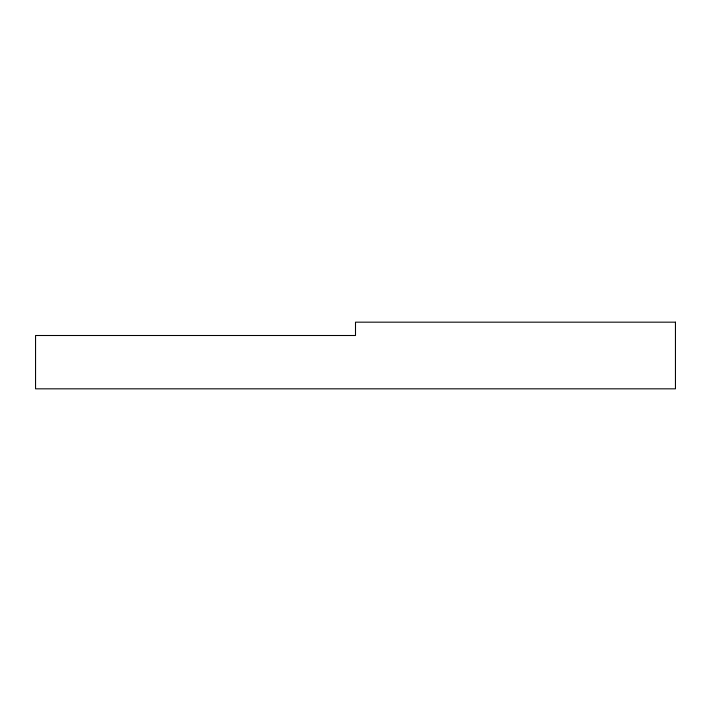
<?xml version="1.0" encoding="UTF-8"?>
<svg xmlns="http://www.w3.org/2000/svg" width="711" height="711" viewBox="0 0 711 711"><rect width="100%" height="100%" fill="white"/><g stroke="black" fill="none" stroke-linecap="round" stroke-linejoin="round"><path stroke-width="1.07" d="M675.45 322.172L355.5 322.172L355.5 335.503L35.55 335.503L35.55 388.828L675.45 388.828L675.45 322.172"/></g></svg>
